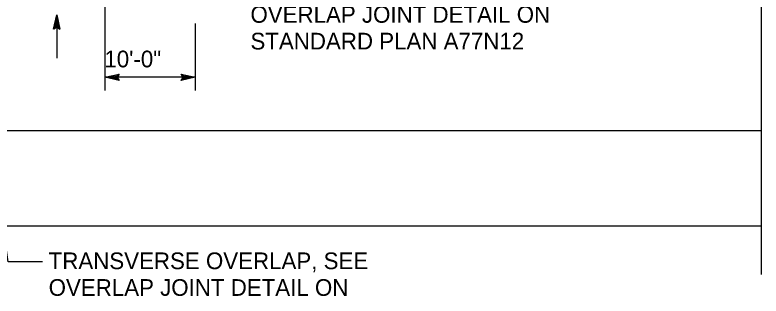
# Model space of a CAD drawing. Extents: x -893 to 867, y -474 to 712.
# Drawn here: x -351.7 to -38.3, y 106.1 to 224.1 of the extents above; entities that cross this region are included whole.
import ezdxf

# ---------------------------------------------------------------- set-up
doc = ezdxf.new("R2010")
doc.units = 0
for name, color, linetype in [('11 Undefined', 7, 'Continuous'), ('rd_ES', 7, 'Continuous'), ('rd_ETW', 7, 'Continuous'), ('tcd_RAILING', 7, 'Continuous'), ('tcd_RAILING-anno', 7, 'Continuous')]:
    doc.layers.add(name, color=color, linetype=linetype)

msp = doc.modelspace()

# ---------------------------------------------------------------- linework, layer by layer
at = {"layer": '11 Undefined'}
msp.add_line((-276.06, 218.6), (-275.95, 218.66), dxfattribs=at)
at = {"layer": 'rd_ES'}
msp.add_line((-38.33, 175.4), (-770.59, 175.4), dxfattribs=at)
at = {"layer": 'rd_ETW'}
msp.add_line((-770.59, 135.5), (-38.33, 135.5), dxfattribs=at)
at = {"layer": 'tcd_RAILING'}
msp.add_line((-38.33, 284.01), (-38.33, 115.15), dxfattribs=at)
at = {"layer": 'tcd_RAILING-anno'}
for p, q in [((-313.99, 232.07), (-313.99, 192.36)), ((-334.17, 224.06), (-334.17, 205.94)), ((-334.17, 224.06), (-334.17, 224.06)), ((-275.95, 220.47), (-275.95, 192.36)), ((-335.51, 218.06), (-335.51, 218.06)), ((-332.84, 218.06), (-332.84, 218.06)), ((-275.95, 197.88), (-313.99, 197.88)), ((-313.99, 197.88), (-313.99, 197.88)), ((-307.99, 199.21), (-307.99, 199.21)), ((-281.95, 199.22), (-281.95, 199.22)), ((-275.95, 197.88), (-275.95, 197.88)), ((-307.99, 196.54), (-307.99, 196.54)), ((-281.95, 196.55), (-281.95, 196.55))]:
    msp.add_line(p, q, dxfattribs=at)
msp.add_lwpolyline([(-340.17, 120.45), (-354.59, 120.45), (-369.7, 224.06)], dxfattribs=at)
for points in [[(-335.51, 218.06), (-334.17, 224.06), (-332.84, 218.06), (-333.2, 218.27), (-334.17, 222.67), (-335.16, 218.27), (-334.8, 218.48), (-334.17, 221.3), (-333.55, 218.49), (-333.91, 218.7), (-334.18, 219.92), (-334.45, 218.7), (-334.17, 218.86), (-332.84, 218.06), (-334.17, 218.86)], [(-307.99, 196.54), (-313.99, 197.88), (-307.99, 199.21), (-308.2, 198.86), (-312.6, 197.88), (-308.2, 196.9), (-308.41, 197.25), (-311.22, 197.88), (-308.41, 198.5), (-308.63, 198.15), (-309.84, 197.88), (-308.62, 197.61), (-308.79, 197.88), (-307.99, 199.21), (-308.79, 197.88)], [(-281.95, 199.22), (-275.95, 197.88), (-281.95, 196.55), (-281.73, 196.91), (-277.34, 197.88), (-281.73, 198.87), (-281.52, 198.51), (-278.71, 197.88), (-281.52, 197.26), (-281.31, 197.61), (-280.09, 197.88), (-281.31, 198.16), (-281.15, 197.88), (-281.95, 196.55), (-281.15, 197.88)]]:
    msp.add_lwpolyline(points, close=True, dxfattribs=at)

# ---------------------------------------------------------------- texts
for s, p in [('OVERLAP JOINT DETAIL ON ', (-252.79, 220.77)), ('STANDARD PLAN A77N12', (-252.79, 209.57)), ('10\'-0"', (-314.14, 202.07)), ('TRANSVERSE OVERLAP, SEE', (-337.54, 117.37)), ('OVERLAP JOINT DETAIL ON', (-337.54, 106.17))]:
    msp.add_text(s, height=7, dxfattribs=at).set_placement(p)

doc.saveas('drawing.dxf')
